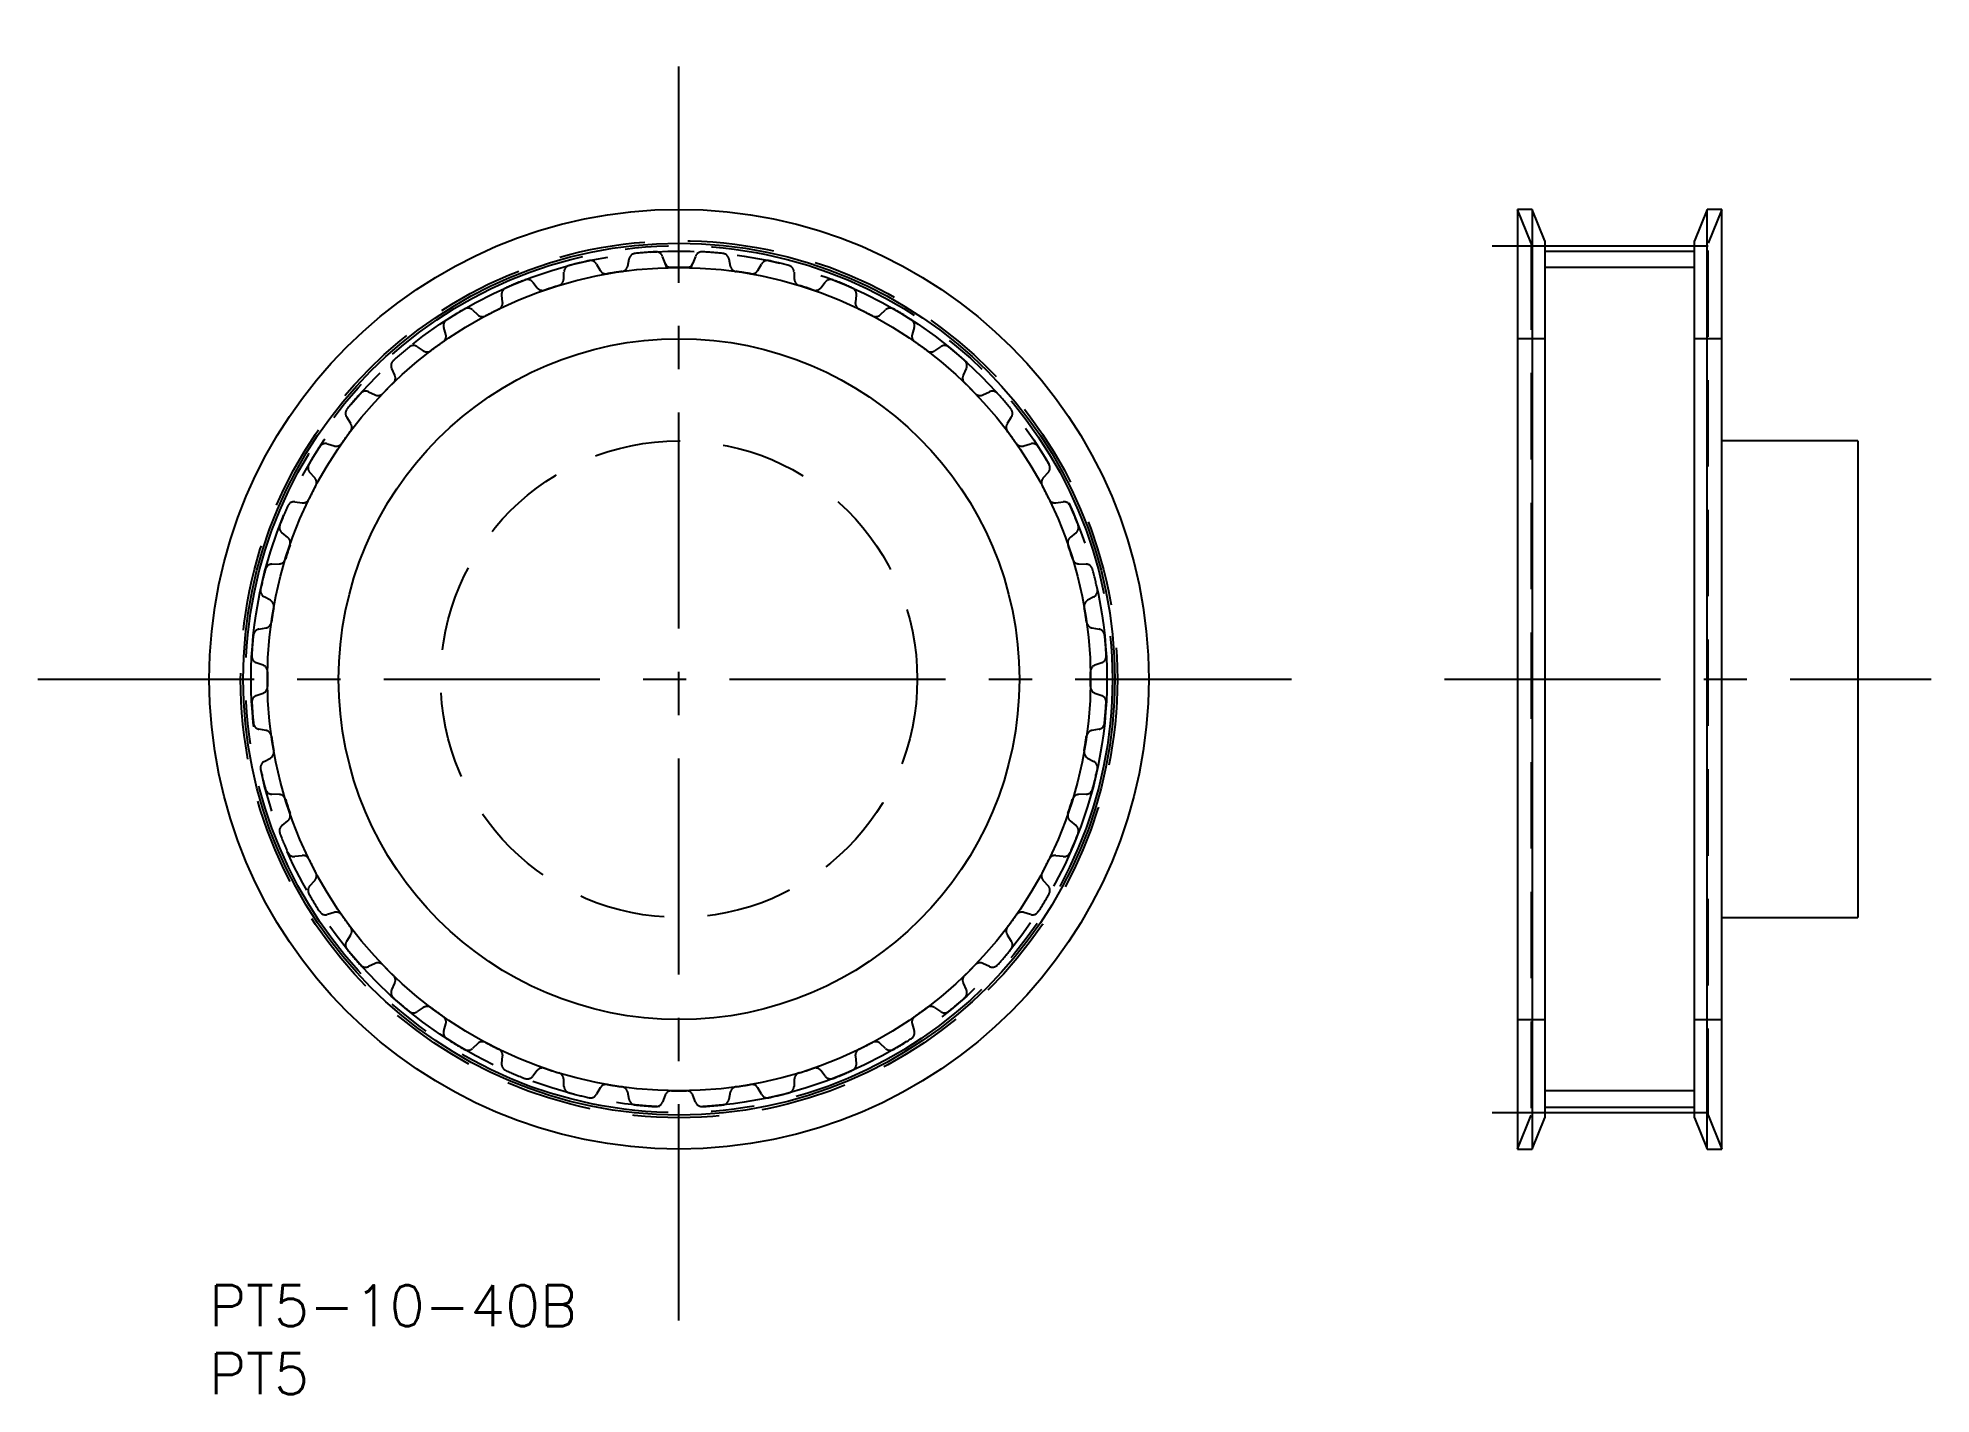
# Model space of a CAD drawing. Extents: x -13 to 126, y -8 to 92.
import ezdxf

# ---------------------------------------------------------------- set-up
doc = ezdxf.new("R2010")
doc.units = 0
doc.header["$LTSCALE"] = 0.5
for name, pattern in [('CENTER', [50.8, 31.75, -6.35, 6.35, -6.35]), ('DASHED', [19.05, 12.7, -6.35]), ('PHANTOM', [63.5, 31.75, -6.35, 6.35, -6.35, 6.35, -6.35])]:
    doc.linetypes.add(name, pattern=pattern)
for name, color, linetype in [('MSM_CENTER', 1, 'CENTER'), ('MSM_CONTINUOUS', 7, 'CONTINUOUS'), ('MSM_DASHED', 4, 'DASHED'), ('MSM_IMAGINARY', 6, 'PHANTOM'), ('MSM_NARROW', 5, 'CONTINUOUS'), ('MSM_PART_NUMBER', 7, 'CONTINUOUS')]:
    doc.layers.add(name, color=color, linetype=linetype)
doc.styles.get("Standard").update_dxf_attribs({"font": 'txt.shx', "height": 3, "bigfont": 'bigfont.shx'})

msp = doc.modelspace()

# ---------------------------------------------------------------- linework, layer by layer
at = {"layer": 'MSM_CENTER'}
for p, q in [((34.5, -2.59), (34.5, 91.59)), ((94.22, 76.33), (112.97, 76.33)), ((-12.59, 44.5), (81.59, 44.5)), ((90.72, 44.5), (126.47, 44.5)), ((94.22, 12.67), (112.97, 12.67))]:
    msp.add_line(p, q, dxfattribs=at)
msp.add_circle((34.5, 44.5), 31.83, dxfattribs=at)
at = {"layer": 'MSM_CONTINUOUS'}
for p, q in [((97.17, 79), (96.1, 79)), ((96.1, 79), (96.1, 10)), ((98.1, 76.7), (97.17, 79)), ((97.17, 79), (97.17, 10)), ((110.02, 79), (109.1, 76.7)), ((111.1, 79), (110.02, 79)), ((110.02, 10), (110.02, 79)), ((111.1, 10), (111.1, 79)), ((98.1, 76.7), (98.1, 12.3)), ((109.1, 12.3), (109.1, 76.7)), ((98.1, 75.93), (109.1, 75.93)), ((121.1, 62), (111.1, 62)), ((121.1, 62), (121.1, 27)), ((111.1, 27), (121.1, 27)), ((98.1, 13.07), (109.1, 13.07)), ((97.17, 10), (98.1, 12.3)), ((109.1, 12.3), (110.02, 10)), ((96.1, 10), (97.17, 10)), ((110.02, 10), (111.1, 10))]:
    msp.add_line(p, q, dxfattribs=at)
for radius in [34.5, 32.01, 25]:
    msp.add_circle((34.5, 44.5), radius, dxfattribs=at)
at = {"layer": 'MSM_DASHED'}
for p, q in [((97.1, 76.51), (96.1, 79)), ((111.1, 79), (110.1, 76.51)), ((97.1, 76.51), (97.1, 12.49)), ((110.1, 12.49), (110.1, 76.51)), ((30.73, 74.83), (30.83, 75.36)), ((33.48, 75.05), (33.29, 75.55)), ((35.71, 75.55), (35.52, 75.05)), ((38.17, 75.36), (38.27, 74.83)), ((26.03, 73.87), (26.05, 74.4)), ((28.45, 74.98), (28.71, 74.51)), ((40.29, 74.51), (40.55, 74.98)), ((42.95, 74.4), (42.97, 73.87)), ((21.54, 72.18), (21.48, 72.71)), ((23.76, 73.66), (24.09, 73.24)), ((44.91, 73.24), (45.24, 73.66)), ((47.52, 72.71), (47.46, 72.18)), ((19.33, 71.62), (19.72, 71.26)), ((49.28, 71.26), (49.67, 71.62)), ((17.37, 69.82), (17.22, 70.33)), ((51.78, 70.33), (51.63, 69.82)), ((15.27, 68.91), (15.72, 68.61)), ((53.28, 68.61), (53.73, 68.91)), ((98.1, 69.5), (96.1, 69.5)), ((98.1, 69.5), (97.1, 69.5)), ((110.1, 69.5), (109.1, 69.5)), ((111.1, 69.5), (109.1, 69.5)), ((13.62, 66.82), (13.4, 67.31)), ((55.6, 67.31), (55.38, 66.82)), ((11.69, 65.6), (12.18, 65.38)), ((56.82, 65.38), (57.31, 65.6)), ((10.39, 63.28), (10.09, 63.73)), ((58.91, 63.73), (58.61, 63.28)), ((8.67, 61.78), (9.18, 61.63)), ((59.82, 61.63), (60.33, 61.78)), ((7.74, 59.28), (7.38, 59.67)), ((61.62, 59.67), (61.26, 59.28)), ((6.29, 57.52), (6.82, 57.46)), ((62.18, 57.46), (62.71, 57.52)), ((5.76, 54.91), (5.34, 55.24)), ((63.66, 55.24), (63.24, 54.91)), ((4.6, 52.95), (5.13, 52.97)), ((63.87, 52.97), (64.4, 52.95)), ((4.49, 50.29), (4.02, 50.55)), ((64.98, 50.55), (64.51, 50.29)), ((3.64, 48.17), (4.17, 48.27)), ((64.83, 48.27), (65.36, 48.17)), ((3.95, 45.52), (3.45, 45.71)), ((65.55, 45.71), (65.05, 45.52)), ((3.45, 43.29), (3.95, 43.48)), ((65.05, 43.48), (65.55, 43.29)), ((4.17, 40.73), (3.64, 40.83)), ((65.36, 40.83), (64.83, 40.73)), ((4.02, 38.45), (4.49, 38.71)), ((64.51, 38.71), (64.98, 38.45)), ((5.13, 36.03), (4.6, 36.05)), ((64.4, 36.05), (63.87, 36.03)), ((5.34, 33.76), (5.76, 34.09)), ((63.24, 34.09), (63.66, 33.76)), ((6.82, 31.54), (6.29, 31.48)), ((62.71, 31.48), (62.18, 31.54)), ((7.38, 29.33), (7.74, 29.72)), ((61.26, 29.72), (61.62, 29.33)), ((9.18, 27.37), (8.67, 27.22)), ((60.33, 27.22), (59.82, 27.37)), ((10.09, 25.27), (10.39, 25.72)), ((58.61, 25.72), (58.91, 25.27)), ((12.18, 23.62), (11.69, 23.4)), ((57.31, 23.4), (56.82, 23.62)), ((13.4, 21.69), (13.62, 22.18)), ((55.38, 22.18), (55.6, 21.69)), ((15.72, 20.39), (15.27, 20.09)), ((53.73, 20.09), (53.28, 20.39)), ((96.1, 19.5), (98.1, 19.5)), ((97.1, 19.5), (98.1, 19.5)), ((109.1, 19.5), (110.1, 19.5)), ((109.1, 19.5), (111.1, 19.5)), ((17.22, 18.67), (17.37, 19.18)), ((51.63, 19.18), (51.78, 18.67)), ((19.72, 17.74), (19.33, 17.38)), ((21.48, 16.29), (21.54, 16.82)), ((47.46, 16.82), (47.52, 16.29)), ((49.67, 17.38), (49.28, 17.74)), ((24.09, 15.76), (23.76, 15.34)), ((45.24, 15.34), (44.91, 15.76)), ((26.05, 14.6), (26.03, 15.13)), ((28.71, 14.49), (28.45, 14.02)), ((30.83, 13.64), (30.73, 14.17)), ((33.48, 13.95), (33.29, 13.45)), ((35.71, 13.45), (35.52, 13.95)), ((38.27, 14.17), (38.17, 13.64)), ((40.55, 14.02), (40.29, 14.49)), ((42.97, 15.13), (42.95, 14.6)), ((96.1, 10), (97.1, 12.49)), ((110.1, 12.49), (111.1, 10))]:
    msp.add_line(p, q, dxfattribs=at)
for radius in [32.2, 17.5]:
    msp.add_circle((34.5, 44.5), radius, dxfattribs=at)
for centre, radius, start, end in [((34.5, 44.5), 31.43, 102.1053, 104.8947), ((28.01, 74.74), 0.5, 29, 102.1053), ((31.32, 75.26), 0.5, 95.8947, 169), ((34.5, 44.5), 31.43, 93.1053, 95.8947), ((32.82, 75.38), 0.5, 20, 93.1053), ((36.18, 75.38), 0.5, 86.8947, 160), ((34.5, 44.5), 31.43, 84.1053, 86.8947), ((37.68, 75.26), 0.5, 11, 84.1053), ((40.99, 74.74), 0.5, 77.8947, 151), ((34.5, 44.5), 31.43, 75.1053, 77.8947), ((34.5, 44.5), 31.43, 111.1053, 113.8947), ((23.36, 73.35), 0.5, 38, 111.1053), ((25.53, 73.89), 0.5, 286.9688, 358), ((26.55, 74.39), 0.5, 104.8947, 178), ((29.15, 74.76), 0.5, 209, 280.0312), ((34.5, 44.5), 30.23, 97.9688, 100.0312), ((30.24, 74.93), 0.5, 277.9688, 349), ((33.95, 75.22), 0.5, 200, 271.0312), ((34.5, 44.5), 30.23, 88.9688, 91.0312), ((35.05, 75.22), 0.5, 268.9688, 340), ((38.76, 74.93), 0.5, 191, 262.0312), ((34.5, 44.5), 30.23, 79.9688, 82.0312), ((39.85, 74.76), 0.5, 259.9688, 331), ((42.45, 74.39), 0.5, 2, 75.1053), ((43.47, 73.89), 0.5, 182, 253.0312), ((45.64, 73.35), 0.5, 68.8947, 142), ((34.5, 44.5), 31.43, 66.1053, 68.8947), ((21.97, 72.77), 0.5, 113.8947, 187), ((24.48, 73.55), 0.5, 218, 289.0312), ((34.5, 44.5), 30.22, 106.9688, 109.0312), ((34.5, 44.5), 30.23, 70.9688, 73.0312), ((44.52, 73.55), 0.5, 250.9688, 322), ((47.03, 72.77), 0.5, 353, 66.1053), ((34.5, 44.5), 31.42, 120.1053, 122.8947), ((18.99, 71.25), 0.5, 47, 120.1053), ((20.06, 71.62), 0.5, 227, 298.0312), ((34.5, 44.5), 30.22, 115.9688, 118.0312), ((21.05, 72.12), 0.5, 295.9688, 7), ((47.95, 72.12), 0.5, 173, 244.0312), ((34.5, 44.5), 30.22, 61.9688, 64.0312), ((48.94, 71.62), 0.5, 241.9688, 313), ((50.01, 71.25), 0.5, 59.8947, 133), ((34.5, 44.5), 31.43, 57.1053, 59.8947), ((16.89, 69.68), 0.5, 304.9688, 16), ((17.7, 70.47), 0.5, 122.8947, 196), ((51.3, 70.47), 0.5, 344, 57.1053), ((52.11, 69.68), 0.5, 164, 235.0312), ((34.5, 44.5), 31.43, 129.1053, 131.8947), ((14.99, 68.5), 0.5, 56, 129.1053), ((16, 69.03), 0.5, 236, 307.0312), ((34.5, 44.5), 30.23, 124.9688, 127.0312), ((34.5, 44.5), 30.23, 52.9688, 55.0312), ((53, 69.03), 0.5, 232.9688, 304), ((54.01, 68.5), 0.5, 50.8947, 124), ((34.5, 44.5), 31.43, 48.1053, 50.8947), ((13.85, 67.52), 0.5, 131.8947, 205), ((13.17, 66.61), 0.5, 313.9688, 25), ((55.83, 66.61), 0.5, 155, 226.0312), ((55.15, 67.52), 0.5, 335, 48.1053), ((34.5, 44.5), 31.43, 138.1053, 140.8947), ((11.48, 65.15), 0.5, 65, 138.1053), ((12.39, 65.83), 0.5, 245, 316.0312), ((34.5, 44.5), 30.23, 133.9688, 136.0312), ((34.5, 44.5), 30.23, 43.9688, 46.0312), ((56.61, 65.83), 0.5, 223.9688, 295), ((57.52, 65.15), 0.5, 41.8947, 115), ((34.5, 44.5), 31.43, 39.1053, 41.8947), ((10.5, 64.01), 0.5, 140.8947, 214), ((58.5, 64.01), 0.5, 326, 39.1053), ((34.5, 44.5), 30.23, 142.9688, 145.0312), ((9.97, 63), 0.5, 322.9688, 34), ((59.03, 63), 0.5, 146, 217.0312), ((34.5, 44.5), 30.22, 34.9688, 37.0312), ((34.5, 44.5), 31.43, 147.1053, 149.8947), ((8.53, 61.3), 0.5, 74, 147.1053), ((9.32, 62.11), 0.5, 254, 325.0312), ((59.68, 62.11), 0.5, 214.9688, 286), ((60.47, 61.3), 0.5, 32.8947, 106), ((34.5, 44.5), 31.43, 30.1053, 32.8947), ((7.75, 60.01), 0.5, 149.8947, 223), ((61.25, 60.01), 0.5, 317, 30.1053), ((34.5, 44.5), 30.23, 151.9688, 154.0312), ((7.38, 58.94), 0.5, 331.9688, 43), ((61.62, 58.94), 0.5, 137, 208.0312), ((34.5, 44.5), 30.23, 25.9688, 28.0312), ((34.5, 44.5), 31.43, 156.1053, 158.8947), ((6.23, 57.03), 0.5, 83, 156.1053), ((6.88, 57.95), 0.5, 263, 334.0312), ((62.12, 57.95), 0.5, 205.9688, 277), ((62.77, 57.03), 0.5, 23.8947, 97), ((34.5, 44.5), 31.43, 21.1053, 23.8947), ((5.65, 55.64), 0.5, 158.8947, 232), ((63.35, 55.64), 0.5, 308, 21.1053), ((34.5, 44.5), 30.22, 160.9688, 163.0312), ((5.45, 54.52), 0.5, 340.9688, 52), ((63.55, 54.52), 0.5, 128, 199.0312), ((34.5, 44.5), 30.23, 16.9688, 19.0312), ((4.61, 52.45), 0.5, 92, 165.1053), ((5.11, 53.47), 0.5, 272, 343.0312), ((63.89, 53.47), 0.5, 196.9688, 268), ((64.39, 52.45), 0.5, 14.8947, 88), ((34.5, 44.5), 31.43, 165.1053, 167.8947), ((34.5, 44.5), 31.43, 12.1053, 14.8947), ((4.26, 50.99), 0.5, 167.8947, 241), ((4.24, 49.85), 0.5, 349.9688, 61), ((64.76, 49.85), 0.5, 119, 190.0312), ((64.74, 50.99), 0.5, 299, 12.1053), ((4.07, 48.76), 0.5, 281, 352.0312), ((34.5, 44.5), 30.23, 169.9688, 172.0312), ((34.5, 44.5), 30.23, 7.9688, 10.0312), ((64.93, 48.76), 0.5, 187.9688, 259), ((34.5, 44.5), 31.43, 174.1053, 176.8947), ((3.74, 47.68), 0.5, 101, 174.1053), ((65.26, 47.68), 0.5, 5.8947, 79), ((34.5, 44.5), 31.43, 3.1053, 5.8947), ((3.62, 46.18), 0.5, 176.8947, 250), ((65.38, 46.18), 0.5, 290, 3.1053), ((3.78, 45.05), 0.5, 358.9688, 70), ((34.5, 44.5), 30.23, 178.9688, 181.0312), ((65.22, 45.05), 0.5, 110, 181.0312), ((34.5, 44.5), 30.22, 358.9688, 1.0312), ((3.62, 42.82), 0.5, 110, 183.1053), ((3.78, 43.95), 0.5, 290, 1.0312), ((65.22, 43.95), 0.5, 178.9688, 250), ((65.38, 42.82), 0.5, 356.8947, 70), ((34.5, 44.5), 31.42, 183.1053, 185.8947), ((34.5, 44.5), 31.42, 354.1053, 356.8947), ((3.74, 41.32), 0.5, 185.8947, 259), ((4.07, 40.24), 0.5, 7.9688, 79), ((64.93, 40.24), 0.5, 101, 172.0312), ((65.26, 41.32), 0.5, 281, 354.1053), ((4.24, 39.15), 0.5, 299, 10.0312), ((34.5, 44.5), 30.23, 187.9688, 190.0312), ((34.5, 44.5), 30.22, 349.9688, 352.0312), ((64.76, 39.15), 0.5, 169.9688, 241), ((4.26, 38.01), 0.5, 119, 192.1053), ((34.5, 44.5), 31.43, 192.1053, 194.8947), ((34.5, 44.5), 31.43, 345.1053, 347.8947), ((64.74, 38.01), 0.5, 347.8947, 61), ((4.61, 36.55), 0.5, 194.8947, 268), ((64.39, 36.55), 0.5, 272, 345.1053), ((5.11, 35.53), 0.5, 16.9688, 88), ((34.5, 44.5), 30.22, 196.9688, 199.0312), ((34.5, 44.5), 30.22, 340.9688, 343.0312), ((63.89, 35.53), 0.5, 92, 163.0312), ((5.65, 33.36), 0.5, 128, 201.1053), ((5.45, 34.48), 0.5, 308, 19.0312), ((63.55, 34.48), 0.5, 160.9688, 232), ((63.35, 33.36), 0.5, 338.8947, 52), ((34.5, 44.5), 31.43, 201.1053, 203.8947), ((34.5, 44.5), 31.43, 336.1053, 338.8947), ((6.23, 31.97), 0.5, 203.8947, 277), ((6.88, 31.05), 0.5, 25.9688, 97), ((34.5, 44.5), 30.23, 205.9688, 208.0312), ((34.5, 44.5), 30.23, 331.9688, 334.0312), ((62.12, 31.05), 0.5, 83, 154.0312), ((62.77, 31.97), 0.5, 263, 336.1053), ((7.75, 28.99), 0.5, 137, 210.1053), ((7.38, 30.06), 0.5, 317, 28.0312), ((61.62, 30.06), 0.5, 151.9688, 223), ((61.25, 28.99), 0.5, 329.8947, 43), ((34.5, 44.5), 31.43, 210.1053, 212.8947), ((34.5, 44.5), 31.43, 327.1053, 329.8947), ((8.53, 27.7), 0.5, 212.8947, 286), ((9.32, 26.89), 0.5, 34.9688, 106), ((34.5, 44.5), 30.23, 214.9688, 217.0312), ((34.5, 44.5), 30.23, 322.9688, 325.0312), ((59.68, 26.89), 0.5, 74, 145.0312), ((60.47, 27.7), 0.5, 254, 327.1053), ((10.5, 24.99), 0.5, 146, 219.1053), ((9.97, 26), 0.5, 326, 37.0312), ((59.03, 26), 0.5, 142.9688, 214), ((58.5, 24.99), 0.5, 320.8947, 34), ((34.5, 44.5), 31.43, 219.1053, 221.8947), ((12.39, 23.17), 0.5, 43.9688, 115), ((56.61, 23.17), 0.5, 65, 136.0312), ((34.5, 44.5), 31.43, 318.1053, 320.8947), ((11.48, 23.85), 0.5, 221.8947, 295), ((34.5, 44.5), 30.23, 223.9688, 226.0312), ((13.17, 22.39), 0.5, 335, 46.0312), ((55.83, 22.39), 0.5, 133.9688, 205), ((34.5, 44.5), 30.23, 313.9688, 316.0312), ((57.52, 23.85), 0.5, 245, 318.1053), ((13.85, 21.48), 0.5, 155, 228.1053), ((34.5, 44.5), 31.43, 228.1053, 230.8947), ((34.5, 44.5), 31.43, 309.1053, 311.8947), ((55.15, 21.48), 0.5, 311.8947, 25), ((14.99, 20.5), 0.5, 230.8947, 304), ((16, 19.97), 0.5, 52.9688, 124), ((34.5, 44.5), 30.22, 232.9688, 235.0312), ((16.89, 19.32), 0.5, 344, 55.0312), ((52.11, 19.32), 0.5, 124.9688, 196), ((34.5, 44.5), 30.22, 304.9688, 307.0312), ((53, 19.97), 0.5, 56, 127.0312), ((54.01, 20.5), 0.5, 236, 309.1053), ((17.7, 18.53), 0.5, 164, 237.1053), ((34.5, 44.5), 31.43, 237.1053, 239.8947), ((34.5, 44.5), 31.43, 300.1053, 302.8947), ((51.3, 18.53), 0.5, 302.8947, 16), ((18.99, 17.75), 0.5, 239.8947, 313), ((20.06, 17.38), 0.5, 61.9688, 133), ((34.5, 44.5), 30.23, 241.9688, 244.0312), ((21.05, 16.88), 0.5, 353, 64.0312), ((47.95, 16.88), 0.5, 115.9688, 187), ((34.5, 44.5), 30.22, 295.9688, 298.0312), ((48.94, 17.38), 0.5, 47, 118.0312), ((50.01, 17.75), 0.5, 227, 300.1053), ((21.97, 16.23), 0.5, 173, 246.1053), ((34.5, 44.5), 31.43, 246.1053, 248.8947), ((23.36, 15.65), 0.5, 248.8947, 322), ((24.48, 15.45), 0.5, 70.9688, 142), ((34.5, 44.5), 30.23, 250.9688, 253.0312), ((25.53, 15.11), 0.5, 2, 73.0312), ((43.47, 15.11), 0.5, 106.9688, 178), ((34.5, 44.5), 30.23, 286.9688, 289.0312), ((44.52, 15.45), 0.5, 38, 109.0312), ((45.64, 15.65), 0.5, 218, 291.1053), ((34.5, 44.5), 31.43, 291.1053, 293.8947), ((47.03, 16.23), 0.5, 293.8947, 7), ((26.55, 14.61), 0.5, 182, 255.1053), ((34.5, 44.5), 31.43, 255.1053, 257.8947), ((28.01, 14.26), 0.5, 257.8947, 331), ((29.15, 14.24), 0.5, 79.9688, 151), ((34.5, 44.5), 30.22, 259.9688, 262.0312), ((30.24, 14.07), 0.5, 11, 82.0312), ((33.95, 13.78), 0.5, 88.9688, 160), ((34.5, 44.5), 30.23, 268.9688, 271.0312), ((35.05, 13.78), 0.5, 20, 91.0312), ((38.76, 14.07), 0.5, 97.9688, 169), ((34.5, 44.5), 30.22, 277.9688, 280.0312), ((39.85, 14.24), 0.5, 29, 100.0312), ((40.99, 14.26), 0.5, 209, 282.1053), ((34.5, 44.5), 31.43, 282.1053, 284.8947), ((42.45, 14.61), 0.5, 284.8947, 358), ((31.32, 13.74), 0.5, 191, 264.1053), ((34.5, 44.5), 31.43, 264.1053, 266.8947), ((32.82, 13.62), 0.5, 266.8947, 340), ((36.18, 13.62), 0.5, 200, 273.1053), ((34.5, 44.5), 31.43, 273.1053, 275.8947), ((37.68, 13.74), 0.5, 275.8947, 349)]:
    msp.add_arc(centre, radius, start, end, dxfattribs=at)
at = {"layer": 'MSM_IMAGINARY'}
msp.add_circle((34.5, 44.5), 31.43, dxfattribs=at)
at = {"layer": 'MSM_NARROW'}
for p, q in [((33.6, 74.71), (33.48, 75.05)), ((35.4, 74.71), (35.52, 75.05)), ((109.1, 74.72), (98.1, 74.72)), ((109.1, 14.28), (98.1, 14.28))]:
    msp.add_line(p, q, dxfattribs=at)
msp.add_circle((34.5, 44.5), 30.23, dxfattribs=at)
for start, end in [(91.0312, 91.7063), (88.2937, 88.9688)]:
    msp.add_arc((34.5, 44.5), 30.23, start, end, dxfattribs=at)

# ---------------------------------------------------------------- texts
at = {"layer": 'MSM_PART_NUMBER'}
for s, p in [('PT5-10-40B', (0, -3)), ('PT5', (0, -8))]:
    msp.add_text(s, height=3, dxfattribs=at).set_placement(p)

doc.saveas('drawing.dxf')
